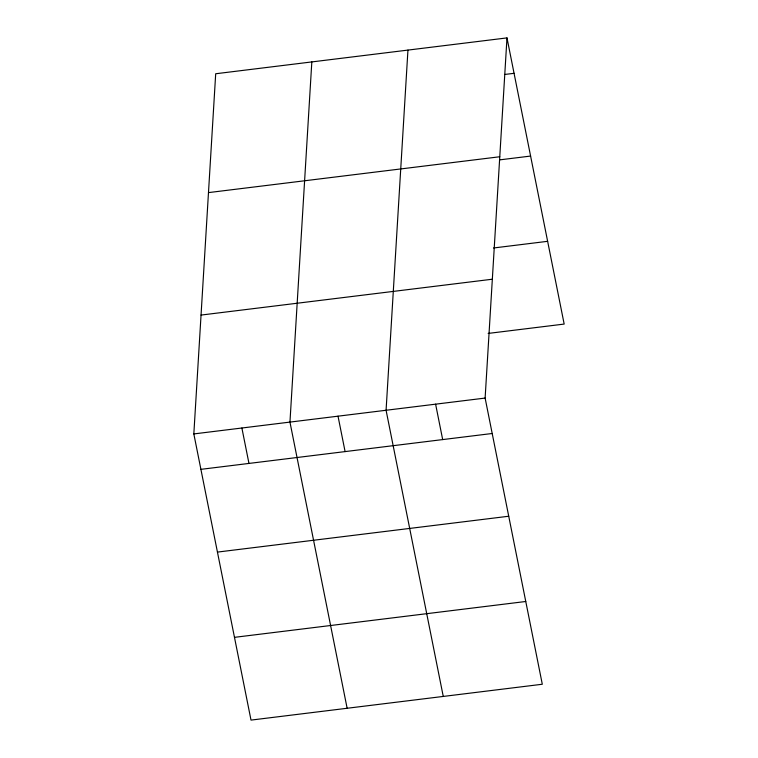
<?xml version="1.0" encoding="UTF-8"?>
<svg xmlns="http://www.w3.org/2000/svg" width="758" height="758" viewBox="0 0 758 758"><rect width="100%" height="100%" fill="white"/><g stroke="black" fill="none" stroke-linecap="round" stroke-linejoin="round"><path stroke-width="1.14" d="M506.988 37.9L485.12 398.073L542.302 684.247L251.012 720.1L193.83 433.927L215.698 73.753L506.988 37.9L564.17 324.073L488.161 333.425M311.822 61.919L289.954 422.092L347.136 708.266M407.946 50.094L386.078 410.267L443.259 696.431M504.856 74.445L514.066 73.318M208.478 192.608L499.768 156.754M499.513 159.891L530.6 156.063M493.515 247.989L547.636 241.319M201.041 315.072L492.34 279.219M193.83 433.927L485.12 398.073M200.908 469.344L492.198 433.491M217.442 552.089L508.732 516.236M234.478 637.345L525.768 601.492M435.604 404.166L442.681 439.583M338.021 416.18L345.098 451.597M241.887 428.014L248.965 463.422"/></g></svg>
